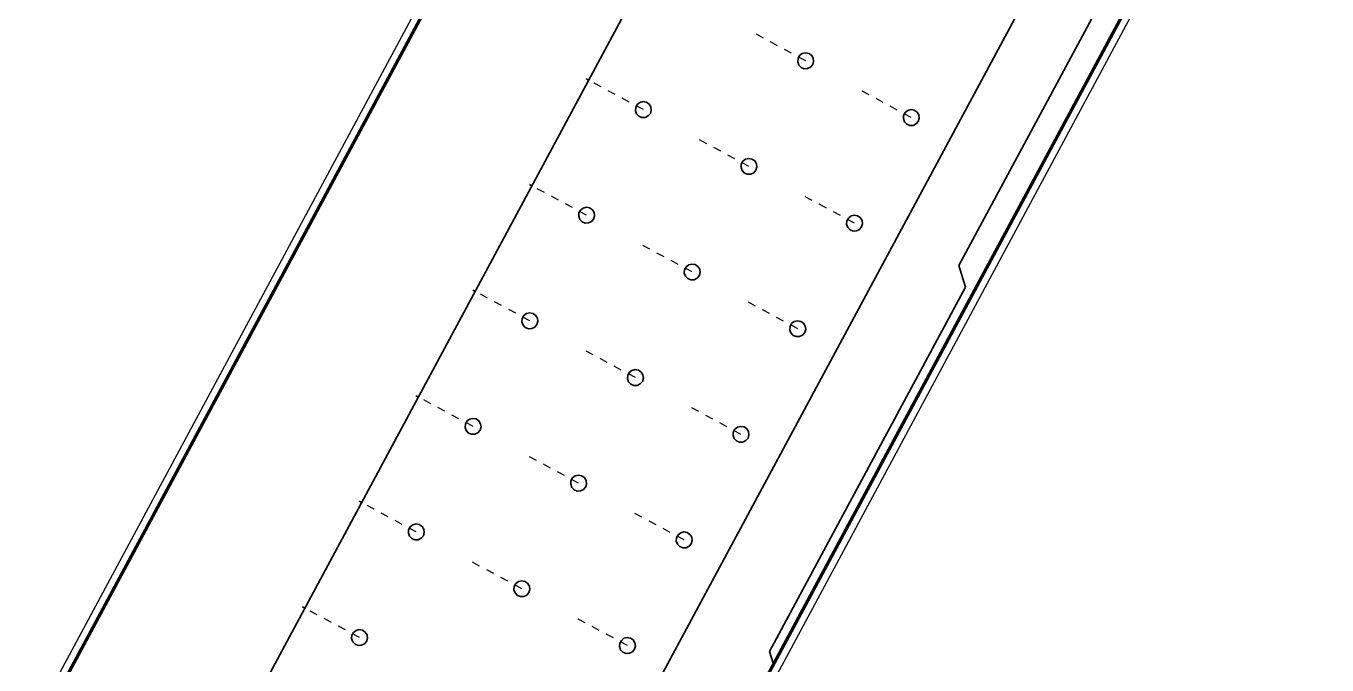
# Model space of a CAD drawing. Header units: metres. Extents: x 2711799 to 2711985, y 1236908 to 1237087.
# Drawn here: x 2711861.8 to 2711878.08, y 1236974.83 to 1236982.82 of the extents above; entities that cross this region are included whole.
import ezdxf

# ---------------------------------------------------------------- set-up
doc = ezdxf.new("R2010")
doc.units = ezdxf.units.M
doc.linetypes.add('AUSGEZOGEN', pattern=[0])
doc.linetypes.add('VERDECKT2_S2', pattern=[0.18, 0.1, -0.08])
for name, color, linetype, lineweight in [('XR$9$Beton Ansicht', 7, 'AUSGEZOGEN', 35), ('XR$9$Beton verdeckt vorne', 7, 'VERDECKT2_S2', 25), ('XR$9$STANDARD_1', 7, 'AUSGEZOGEN', 13)]:
    doc.layers.add(name, color=color, linetype=linetype, lineweight=lineweight)

msp = doc.modelspace()

# ---------------------------------------------------------------- linework, layer by layer
at = {"layer": 'XR$9$Beton Ansicht', "transparency": 33554687}
for p, q in [((2711861.9313, 1236973.9932, 640.05), (2711871.1411, 1236991.1231, 640.05)), ((2711871.1411, 1236991.1231, 640.05), (2711861.9313, 1236973.9932, 640.05)), ((2711863.892, 1236972.9518, 640.05), (2711870.8255, 1236985.8481, 640.05)), ((2711863.892, 1236972.9518, 640.05), (2711870.8255, 1236985.8481, 640.05)), ((2711870.8255, 1236985.8481, 640.05), (2711863.892, 1236972.9518, 640.05)), ((2711874.8443, 1236984.179, 640.05), (2711867.907, 1236971.2757, 640.05)), ((2711867.907, 1236971.2757, 640.05), (2711874.8443, 1236984.179, 640.05)), ((2711873.47, 1236979.8278, 640.05), (2711875.5285, 1236983.6566, 640.05)), ((2711875.5285, 1236983.6566, 640.05), (2711873.47, 1236979.8278, 640.05)), ((2711871.476, 1236982.4532, 640.05), (2711871.5089, 1236982.4787, 640.05)), ((2711871.5089, 1236982.4787, 640.05), (2711871.5493, 1236982.4885, 640.05)), ((2711871.5493, 1236982.4885, 640.05), (2711871.5902, 1236982.4811, 640.05)), ((2711871.5902, 1236982.4811, 640.05), (2711871.6245, 1236982.4577, 640.05)), ((2711871.4532, 1236982.3751, 640.05), (2711871.4563, 1236982.4166, 640.05)), ((2711871.4672, 1236982.336, 640.05), (2711871.4532, 1236982.3751, 640.05)), ((2711871.4563, 1236982.4166, 640.05), (2711871.476, 1236982.4532, 640.05)), ((2711871.496, 1236982.3059, 640.05), (2711871.4672, 1236982.336, 640.05)), ((2711871.6404, 1236982.3412, 640.05), (2711871.6135, 1236982.3095, 640.05)), ((2711871.6245, 1236982.4577, 640.05), (2711871.6464, 1236982.4224, 640.05)), ((2711871.652, 1236982.3812, 640.05), (2711871.6404, 1236982.3412, 640.05)), ((2711871.6464, 1236982.4224, 640.05), (2711871.652, 1236982.3812, 640.05)), ((2711868.8353, 1236982.1463, 640.05), (2711868.8064, 1236982.1619, 640.05)), ((2711871.5345, 1236982.2902, 640.05), (2711871.496, 1236982.3059, 640.05)), ((2711871.576, 1236982.2914, 640.05), (2711871.5345, 1236982.2902, 640.05)), ((2711871.6135, 1236982.3095, 640.05), (2711871.576, 1236982.2914, 640.05)), ((2711869.4248, 1236981.8057, 640.05), (2711869.4445, 1236981.8424, 640.05)), ((2711869.4445, 1236981.8424, 640.05), (2711869.4774, 1236981.8678, 640.05)), ((2711869.4774, 1236981.8678, 640.05), (2711869.5178, 1236981.8777, 640.05)), ((2711869.5178, 1236981.8777, 640.05), (2711869.5587, 1236981.8703, 640.05)), ((2711869.5587, 1236981.8703, 640.05), (2711869.5931, 1236981.8469, 640.05)), ((2711869.5931, 1236981.8469, 640.05), (2711869.6149, 1236981.8115, 640.05)), ((2711869.4217, 1236981.7643, 640.05), (2711869.4248, 1236981.8057, 640.05)), ((2711869.4358, 1236981.7251, 640.05), (2711869.4217, 1236981.7643, 640.05)), ((2711869.4645, 1236981.6951, 640.05), (2711869.4358, 1236981.7251, 640.05)), ((2711869.503, 1236981.6793, 640.05), (2711869.4645, 1236981.6951, 640.05)), ((2711869.5446, 1236981.6806, 640.05), (2711869.503, 1236981.6793, 640.05)), ((2711869.582, 1236981.6987, 640.05), (2711869.5446, 1236981.6806, 640.05)), ((2711869.6089, 1236981.7304, 640.05), (2711869.582, 1236981.6987, 640.05)), ((2711869.6205, 1236981.7703, 640.05), (2711869.6089, 1236981.7304, 640.05)), ((2711869.6149, 1236981.8115, 640.05), (2711869.6205, 1236981.7703, 640.05)), ((2711872.7744, 1236981.6648, 640.05), (2711872.7775, 1236981.7063, 640.05)), ((2711872.7884, 1236981.6257, 640.05), (2711872.7744, 1236981.6648, 640.05)), ((2711872.7775, 1236981.7063, 640.05), (2711872.7971, 1236981.7429, 640.05)), ((2711872.7971, 1236981.7429, 640.05), (2711872.83, 1236981.7684, 640.05)), ((2711872.83, 1236981.7684, 640.05), (2711872.8704, 1236981.7782, 640.05)), ((2711872.8704, 1236981.7782, 640.05), (2711872.9113, 1236981.7708, 640.05)), ((2711872.9113, 1236981.7708, 640.05), (2711872.9457, 1236981.7474, 640.05)), ((2711872.9457, 1236981.7474, 640.05), (2711872.9676, 1236981.712, 640.05)), ((2711872.9732, 1236981.6708, 640.05), (2711872.9615, 1236981.6309, 640.05)), ((2711872.9676, 1236981.712, 640.05), (2711872.9732, 1236981.6708, 640.05)), ((2711872.8171, 1236981.5956, 640.05), (2711872.7884, 1236981.6257, 640.05)), ((2711872.8556, 1236981.5799, 640.05), (2711872.8171, 1236981.5956, 640.05)), ((2711872.8972, 1236981.5811, 640.05), (2711872.8556, 1236981.5799, 640.05)), ((2711872.9347, 1236981.5992, 640.05), (2711872.8972, 1236981.5811, 640.05)), ((2711872.9615, 1236981.6309, 640.05), (2711872.9347, 1236981.5992, 640.05)), ((2711870.7429, 1236981.054, 640.05), (2711870.746, 1236981.0954, 640.05)), ((2711870.7569, 1236981.0148, 640.05), (2711870.7429, 1236981.054, 640.05)), ((2711870.746, 1236981.0954, 640.05), (2711870.7657, 1236981.1321, 640.05)), ((2711870.7857, 1236980.9848, 640.05), (2711870.7569, 1236981.0148, 640.05)), ((2711870.7657, 1236981.1321, 640.05), (2711870.7986, 1236981.1575, 640.05)), ((2711870.7986, 1236981.1575, 640.05), (2711870.839, 1236981.1674, 640.05)), ((2711870.839, 1236981.1674, 640.05), (2711870.8799, 1236981.16, 640.05)), ((2711870.8799, 1236981.16, 640.05), (2711870.9142, 1236981.1366, 640.05)), ((2711870.9301, 1236981.0201, 640.05), (2711870.9032, 1236980.9883, 640.05)), ((2711870.9142, 1236981.1366, 640.05), (2711870.9361, 1236981.1012, 640.05)), ((2711870.9417, 1236981.06, 640.05), (2711870.9301, 1236981.0201, 640.05)), ((2711870.9361, 1236981.1012, 640.05), (2711870.9417, 1236981.06, 640.05)), ((2711870.8242, 1236980.969, 640.05), (2711870.7857, 1236980.9848, 640.05)), ((2711870.8657, 1236980.9703, 640.05), (2711870.8242, 1236980.969, 640.05)), ((2711870.9032, 1236980.9883, 640.05), (2711870.8657, 1236980.9703, 640.05)), ((2711868.125, 1236980.8251, 640.05), (2711868.0961, 1236980.8407, 640.05)), ((2711868.7145, 1236980.4846, 640.05), (2711868.7342, 1236980.5212, 640.05)), ((2711868.7342, 1236980.5212, 640.05), (2711868.7671, 1236980.5467, 640.05)), ((2711868.7671, 1236980.5467, 640.05), (2711868.8075, 1236980.5565, 640.05)), ((2711868.8075, 1236980.5565, 640.05), (2711868.8484, 1236980.5491, 640.05)), ((2711868.8484, 1236980.5491, 640.05), (2711868.8828, 1236980.5257, 640.05)), ((2711868.8828, 1236980.5257, 640.05), (2711868.9046, 1236980.4903, 640.05)), ((2711868.7114, 1236980.4431, 640.05), (2711868.7145, 1236980.4846, 640.05)), ((2711868.7255, 1236980.404, 640.05), (2711868.7114, 1236980.4431, 640.05)), ((2711868.7542, 1236980.3739, 640.05), (2711868.7255, 1236980.404, 640.05)), ((2711868.7927, 1236980.3582, 640.05), (2711868.7542, 1236980.3739, 640.05)), ((2711868.8343, 1236980.3594, 640.05), (2711868.7927, 1236980.3582, 640.05)), ((2711868.8717, 1236980.3775, 640.05), (2711868.8343, 1236980.3594, 640.05)), ((2711868.8986, 1236980.4092, 640.05), (2711868.8717, 1236980.3775, 640.05)), ((2711868.9102, 1236980.4491, 640.05), (2711868.8986, 1236980.4092, 640.05)), ((2711868.9046, 1236980.4903, 640.05), (2711868.9102, 1236980.4491, 640.05)), ((2711872.064, 1236980.3437, 640.05), (2711872.0671, 1236980.3851, 640.05)), ((2711872.0671, 1236980.3851, 640.05), (2711872.0868, 1236980.4217, 640.05)), ((2711872.0868, 1236980.4217, 640.05), (2711872.1197, 1236980.4472, 640.05)), ((2711872.1197, 1236980.4472, 640.05), (2711872.1601, 1236980.4571, 640.05)), ((2711872.1601, 1236980.4571, 640.05), (2711872.201, 1236980.4497, 640.05)), ((2711872.201, 1236980.4497, 640.05), (2711872.2354, 1236980.4263, 640.05)), ((2711872.2354, 1236980.4263, 640.05), (2711872.2573, 1236980.3909, 640.05)), ((2711872.2573, 1236980.3909, 640.05), (2711872.2629, 1236980.3497, 640.05)), ((2711872.0781, 1236980.3045, 640.05), (2711872.064, 1236980.3437, 640.05)), ((2711872.1068, 1236980.2745, 640.05), (2711872.0781, 1236980.3045, 640.05)), ((2711872.1453, 1236980.2587, 640.05), (2711872.1068, 1236980.2745, 640.05)), ((2711872.1869, 1236980.26, 640.05), (2711872.1453, 1236980.2587, 640.05)), ((2711872.2243, 1236980.278, 640.05), (2711872.1869, 1236980.26, 640.05)), ((2711872.2512, 1236980.3098, 640.05), (2711872.2243, 1236980.278, 640.05)), ((2711872.2629, 1236980.3497, 640.05), (2711872.2512, 1236980.3098, 640.05)), ((2711870.0326, 1236979.7328, 640.05), (2711870.0357, 1236979.7743, 640.05)), ((2711870.0466, 1236979.6937, 640.05), (2711870.0326, 1236979.7328, 640.05)), ((2711870.0357, 1236979.7743, 640.05), (2711870.0554, 1236979.8109, 640.05)), ((2711870.0554, 1236979.8109, 640.05), (2711870.0882, 1236979.8364, 640.05)), ((2711870.0882, 1236979.8364, 640.05), (2711870.1286, 1236979.8462, 640.05)), ((2711870.1286, 1236979.8462, 640.05), (2711870.1696, 1236979.8388, 640.05)), ((2711870.1696, 1236979.8388, 640.05), (2711870.2039, 1236979.8154, 640.05)), ((2711870.2039, 1236979.8154, 640.05), (2711870.2258, 1236979.78, 640.05)), ((2711870.2314, 1236979.7388, 640.05), (2711870.2197, 1236979.6989, 640.05)), ((2711870.2258, 1236979.78, 640.05), (2711870.2314, 1236979.7388, 640.05)), ((2711873.5516, 1236979.5572, 640.05), (2711873.47, 1236979.8278, 640.05)), ((2711873.47, 1236979.8278, 640.05), (2711873.5516, 1236979.5572, 640.05)), ((2711873.4702, 1236979.8282, 640.05), (2711873.5516, 1236979.5573, 640.05)), ((2711870.0754, 1236979.6636, 640.05), (2711870.0466, 1236979.6937, 640.05)), ((2711870.1139, 1236979.6479, 640.05), (2711870.0754, 1236979.6636, 640.05)), ((2711870.1554, 1236979.6491, 640.05), (2711870.1139, 1236979.6479, 640.05)), ((2711870.1929, 1236979.6672, 640.05), (2711870.1554, 1236979.6491, 640.05)), ((2711870.2197, 1236979.6989, 640.05), (2711870.1929, 1236979.6672, 640.05)), ((2711871.1013, 1236974.9997, 640.05), (2711873.5516, 1236979.5572, 640.05)), ((2711873.5516, 1236979.5572, 640.05), (2711871.1013, 1236974.9997, 640.05)), ((2711873.5516, 1236979.5572, 640.05), (2711873.5516, 1236979.5573, 640.05)), ((2711873.5516, 1236979.5573, 640.05), (2711873.5516, 1236979.5572, 640.05)), ((2711867.4147, 1236979.504, 640.05), (2711867.3858, 1236979.5195, 640.05)), ((2711868.0239, 1236979.2001, 640.05), (2711868.0568, 1236979.2255, 640.05)), ((2711868.0568, 1236979.2255, 640.05), (2711868.0972, 1236979.2354, 640.05)), ((2711868.0972, 1236979.2354, 640.05), (2711868.1381, 1236979.228, 640.05)), ((2711868.1381, 1236979.228, 640.05), (2711868.1725, 1236979.2046, 640.05)), ((2711868.0011, 1236979.122, 640.05), (2711868.0042, 1236979.1634, 640.05)), ((2711868.0152, 1236979.0828, 640.05), (2711868.0011, 1236979.122, 640.05)), ((2711868.0042, 1236979.1634, 640.05), (2711868.0239, 1236979.2001, 640.05)), ((2711868.0439, 1236979.0528, 640.05), (2711868.0152, 1236979.0828, 640.05)), ((2711868.1614, 1236979.0563, 640.05), (2711868.1239, 1236979.0383, 640.05)), ((2711868.1883, 1236979.0881, 640.05), (2711868.1614, 1236979.0563, 640.05)), ((2711868.1725, 1236979.2046, 640.05), (2711868.1943, 1236979.1692, 640.05)), ((2711868.1999, 1236979.128, 640.05), (2711868.1883, 1236979.0881, 640.05)), ((2711868.1943, 1236979.1692, 640.05), (2711868.1999, 1236979.128, 640.05)), ((2711871.3537, 1236979.0225, 640.05), (2711871.3568, 1236979.064, 640.05)), ((2711871.3568, 1236979.064, 640.05), (2711871.3765, 1236979.1006, 640.05)), ((2711871.3765, 1236979.1006, 640.05), (2711871.4094, 1236979.126, 640.05)), ((2711871.4094, 1236979.126, 640.05), (2711871.4498, 1236979.1359, 640.05)), ((2711871.4498, 1236979.1359, 640.05), (2711871.4907, 1236979.1285, 640.05)), ((2711871.4907, 1236979.1285, 640.05), (2711871.5251, 1236979.1051, 640.05)), ((2711871.5251, 1236979.1051, 640.05), (2711871.547, 1236979.0697, 640.05)), ((2711871.547, 1236979.0697, 640.05), (2711871.5526, 1236979.0285, 640.05)), ((2711868.0824, 1236979.037, 640.05), (2711868.0439, 1236979.0528, 640.05)), ((2711868.1239, 1236979.0383, 640.05), (2711868.0824, 1236979.037, 640.05)), ((2711871.3678, 1236978.9834, 640.05), (2711871.3537, 1236979.0225, 640.05)), ((2711871.3965, 1236978.9533, 640.05), (2711871.3678, 1236978.9834, 640.05)), ((2711871.435, 1236978.9376, 640.05), (2711871.3965, 1236978.9533, 640.05)), ((2711871.4766, 1236978.9388, 640.05), (2711871.435, 1236978.9376, 640.05)), ((2711871.514, 1236978.9569, 640.05), (2711871.4766, 1236978.9388, 640.05)), ((2711871.5409, 1236978.9886, 640.05), (2711871.514, 1236978.9569, 640.05)), ((2711871.5526, 1236979.0285, 640.05), (2711871.5409, 1236978.9886, 640.05)), ((2711869.3223, 1236978.4117, 640.05), (2711869.3254, 1236978.4531, 640.05)), ((2711869.3363, 1236978.3725, 640.05), (2711869.3223, 1236978.4117, 640.05)), ((2711869.3254, 1236978.4531, 640.05), (2711869.3451, 1236978.4897, 640.05)), ((2711869.3451, 1236978.4897, 640.05), (2711869.3779, 1236978.5152, 640.05)), ((2711869.3779, 1236978.5152, 640.05), (2711869.4183, 1236978.5251, 640.05)), ((2711869.4183, 1236978.5251, 640.05), (2711869.4592, 1236978.5177, 640.05)), ((2711869.4592, 1236978.5177, 640.05), (2711869.4936, 1236978.4942, 640.05)), ((2711869.4936, 1236978.4942, 640.05), (2711869.5155, 1236978.4589, 640.05)), ((2711869.5211, 1236978.4177, 640.05), (2711869.5094, 1236978.3778, 640.05)), ((2711869.5155, 1236978.4589, 640.05), (2711869.5211, 1236978.4177, 640.05)), ((2711869.3651, 1236978.3425, 640.05), (2711869.3363, 1236978.3725, 640.05)), ((2711869.4035, 1236978.3267, 640.05), (2711869.3651, 1236978.3425, 640.05)), ((2711869.4451, 1236978.328, 640.05), (2711869.4035, 1236978.3267, 640.05)), ((2711869.4826, 1236978.346, 640.05), (2711869.4451, 1236978.328, 640.05)), ((2711869.5094, 1236978.3778, 640.05), (2711869.4826, 1236978.346, 640.05)), ((2711866.7044, 1236978.1828, 640.05), (2711866.6754, 1236978.1984, 640.05)), ((2711867.2908, 1236977.8008, 640.05), (2711867.2939, 1236977.8423, 640.05)), ((2711867.3048, 1236977.7617, 640.05), (2711867.2908, 1236977.8008, 640.05)), ((2711867.2939, 1236977.8423, 640.05), (2711867.3136, 1236977.8789, 640.05)), ((2711867.3336, 1236977.7316, 640.05), (2711867.3048, 1236977.7617, 640.05)), ((2711867.3136, 1236977.8789, 640.05), (2711867.3465, 1236977.9043, 640.05)), ((2711867.3465, 1236977.9043, 640.05), (2711867.3869, 1236977.9142, 640.05)), ((2711867.3869, 1236977.9142, 640.05), (2711867.4278, 1236977.9068, 640.05)), ((2711867.4278, 1236977.9068, 640.05), (2711867.4621, 1236977.8834, 640.05)), ((2711867.478, 1236977.7669, 640.05), (2711867.4511, 1236977.7352, 640.05)), ((2711867.4621, 1236977.8834, 640.05), (2711867.484, 1236977.848, 640.05)), ((2711867.4896, 1236977.8068, 640.05), (2711867.478, 1236977.7669, 640.05)), ((2711867.484, 1236977.848, 640.05), (2711867.4896, 1236977.8068, 640.05)), ((2711870.6465, 1236977.7428, 640.05), (2711870.6662, 1236977.7794, 640.05)), ((2711870.6662, 1236977.7794, 640.05), (2711870.6991, 1236977.8049, 640.05)), ((2711870.6991, 1236977.8049, 640.05), (2711870.7395, 1236977.8148, 640.05)), ((2711870.7395, 1236977.8148, 640.05), (2711870.7804, 1236977.8073, 640.05)), ((2711870.7804, 1236977.8073, 640.05), (2711870.8148, 1236977.7839, 640.05)), ((2711870.8148, 1236977.7839, 640.05), (2711870.8366, 1236977.7486, 640.05)), ((2711867.3721, 1236977.7159, 640.05), (2711867.3336, 1236977.7316, 640.05)), ((2711867.4136, 1236977.7171, 640.05), (2711867.3721, 1236977.7159, 640.05)), ((2711867.4511, 1236977.7352, 640.05), (2711867.4136, 1236977.7171, 640.05)), ((2711870.6434, 1236977.7013, 640.05), (2711870.6465, 1236977.7428, 640.05)), ((2711870.6575, 1236977.6622, 640.05), (2711870.6434, 1236977.7013, 640.05)), ((2711870.6862, 1236977.6322, 640.05), (2711870.6575, 1236977.6622, 640.05)), ((2711870.7247, 1236977.6164, 640.05), (2711870.6862, 1236977.6322, 640.05)), ((2711870.7663, 1236977.6177, 640.05), (2711870.7247, 1236977.6164, 640.05)), ((2711870.8037, 1236977.6357, 640.05), (2711870.7663, 1236977.6177, 640.05)), ((2711870.8306, 1236977.6674, 640.05), (2711870.8037, 1236977.6357, 640.05)), ((2711870.8422, 1236977.7074, 640.05), (2711870.8306, 1236977.6674, 640.05)), ((2711870.8366, 1236977.7486, 640.05), (2711870.8422, 1236977.7074, 640.05)), ((2711868.612, 1236977.0905, 640.05), (2711868.6151, 1236977.132, 640.05)), ((2711868.6151, 1236977.132, 640.05), (2711868.6347, 1236977.1686, 640.05)), ((2711868.6347, 1236977.1686, 640.05), (2711868.6676, 1236977.194, 640.05)), ((2711868.6676, 1236977.194, 640.05), (2711868.708, 1236977.2039, 640.05)), ((2711868.708, 1236977.2039, 640.05), (2711868.7489, 1236977.1965, 640.05)), ((2711868.7489, 1236977.1965, 640.05), (2711868.7833, 1236977.1731, 640.05)), ((2711868.7833, 1236977.1731, 640.05), (2711868.8052, 1236977.1377, 640.05)), ((2711868.8052, 1236977.1377, 640.05), (2711868.8108, 1236977.0965, 640.05)), ((2711868.626, 1236977.0514, 640.05), (2711868.612, 1236977.0905, 640.05)), ((2711868.6548, 1236977.0213, 640.05), (2711868.626, 1236977.0514, 640.05)), ((2711868.6932, 1236977.0056, 640.05), (2711868.6548, 1236977.0213, 640.05)), ((2711868.7348, 1236977.0068, 640.05), (2711868.6932, 1236977.0056, 640.05)), ((2711868.7723, 1236977.0249, 640.05), (2711868.7348, 1236977.0068, 640.05)), ((2711868.7991, 1236977.0566, 640.05), (2711868.7723, 1236977.0249, 640.05)), ((2711868.8108, 1236977.0965, 640.05), (2711868.7991, 1236977.0566, 640.05)), ((2711865.9941, 1236976.8617, 640.05), (2711865.9651, 1236976.8772, 640.05)), ((2711866.5805, 1236976.4796, 640.05), (2711866.5836, 1236976.5211, 640.05)), ((2711866.5945, 1236976.4405, 640.05), (2711866.5805, 1236976.4796, 640.05)), ((2711866.5836, 1236976.5211, 640.05), (2711866.6033, 1236976.5577, 640.05)), ((2711866.6033, 1236976.5577, 640.05), (2711866.6362, 1236976.5832, 640.05)), ((2711866.6362, 1236976.5832, 640.05), (2711866.6766, 1236976.5931, 640.05)), ((2711866.6766, 1236976.5931, 640.05), (2711866.7175, 1236976.5856, 640.05)), ((2711866.7175, 1236976.5856, 640.05), (2711866.7518, 1236976.5622, 640.05)), ((2711866.7518, 1236976.5622, 640.05), (2711866.7737, 1236976.5269, 640.05)), ((2711866.7793, 1236976.4857, 640.05), (2711866.7677, 1236976.4457, 640.05)), ((2711866.7737, 1236976.5269, 640.05), (2711866.7793, 1236976.4857, 640.05)), ((2711869.9362, 1236976.4216, 640.05), (2711869.9559, 1236976.4583, 640.05)), ((2711869.9559, 1236976.4583, 640.05), (2711869.9888, 1236976.4837, 640.05)), ((2711869.9888, 1236976.4837, 640.05), (2711870.0292, 1236976.4936, 640.05)), ((2711870.0292, 1236976.4936, 640.05), (2711870.0701, 1236976.4862, 640.05)), ((2711870.0701, 1236976.4862, 640.05), (2711870.1045, 1236976.4628, 640.05)), ((2711870.1045, 1236976.4628, 640.05), (2711870.1263, 1236976.4274, 640.05)), ((2711866.6233, 1236976.4105, 640.05), (2711866.5945, 1236976.4405, 640.05)), ((2711866.6618, 1236976.3947, 640.05), (2711866.6233, 1236976.4105, 640.05)), ((2711866.7033, 1236976.396, 640.05), (2711866.6618, 1236976.3947, 640.05)), ((2711866.7408, 1236976.414, 640.05), (2711866.7033, 1236976.396, 640.05)), ((2711866.7677, 1236976.4457, 640.05), (2711866.7408, 1236976.414, 640.05)), ((2711869.9331, 1236976.3802, 640.05), (2711869.9362, 1236976.4216, 640.05)), ((2711869.9472, 1236976.341, 640.05), (2711869.9331, 1236976.3802, 640.05)), ((2711869.9759, 1236976.311, 640.05), (2711869.9472, 1236976.341, 640.05)), ((2711870.0144, 1236976.2952, 640.05), (2711869.9759, 1236976.311, 640.05)), ((2711870.056, 1236976.2965, 640.05), (2711870.0144, 1236976.2952, 640.05)), ((2711870.0934, 1236976.3146, 640.05), (2711870.056, 1236976.2965, 640.05)), ((2711870.1203, 1236976.3463, 640.05), (2711870.0934, 1236976.3146, 640.05)), ((2711870.1319, 1236976.3862, 640.05), (2711870.1203, 1236976.3463, 640.05)), ((2711870.1263, 1236976.4274, 640.05), (2711870.1319, 1236976.3862, 640.05)), ((2711867.9017, 1236975.7693, 640.05), (2711867.9047, 1236975.8108, 640.05)), ((2711867.9047, 1236975.8108, 640.05), (2711867.9244, 1236975.8474, 640.05)), ((2711867.9244, 1236975.8474, 640.05), (2711867.9573, 1236975.8729, 640.05)), ((2711867.9573, 1236975.8729, 640.05), (2711867.9977, 1236975.8827, 640.05)), ((2711867.9977, 1236975.8827, 640.05), (2711868.0386, 1236975.8753, 640.05)), ((2711868.0386, 1236975.8753, 640.05), (2711868.073, 1236975.8519, 640.05)), ((2711868.073, 1236975.8519, 640.05), (2711868.0949, 1236975.8166, 640.05)), ((2711868.0949, 1236975.8166, 640.05), (2711868.1005, 1236975.7754, 640.05)), ((2711867.9157, 1236975.7302, 640.05), (2711867.9017, 1236975.7693, 640.05)), ((2711867.9444, 1236975.7001, 640.05), (2711867.9157, 1236975.7302, 640.05)), ((2711867.9829, 1236975.6844, 640.05), (2711867.9444, 1236975.7001, 640.05)), ((2711868.0245, 1236975.6857, 640.05), (2711867.9829, 1236975.6844, 640.05)), ((2711868.0619, 1236975.7037, 640.05), (2711868.0245, 1236975.6857, 640.05)), ((2711868.0888, 1236975.7354, 640.05), (2711868.0619, 1236975.7037, 640.05)), ((2711868.1005, 1236975.7754, 640.05), (2711868.0888, 1236975.7354, 640.05)), ((2711865.2838, 1236975.5405, 640.05), (2711865.2548, 1236975.5561, 640.05)), ((2711865.8702, 1236975.1585, 640.05), (2711865.8733, 1236975.2, 640.05)), ((2711865.8842, 1236975.1193, 640.05), (2711865.8702, 1236975.1585, 640.05)), ((2711865.8733, 1236975.2, 640.05), (2711865.893, 1236975.2366, 640.05)), ((2711865.893, 1236975.2366, 640.05), (2711865.9259, 1236975.262, 640.05)), ((2711865.9259, 1236975.262, 640.05), (2711865.9662, 1236975.2719, 640.05)), ((2711865.9662, 1236975.2719, 640.05), (2711866.0072, 1236975.2645, 640.05)), ((2711866.0072, 1236975.2645, 640.05), (2711866.0415, 1236975.2411, 640.05)), ((2711866.0415, 1236975.2411, 640.05), (2711866.0634, 1236975.2057, 640.05)), ((2711866.069, 1236975.1645, 640.05), (2711866.0574, 1236975.1246, 640.05)), ((2711866.0634, 1236975.2057, 640.05), (2711866.069, 1236975.1645, 640.05)), ((2711869.2456, 1236975.1371, 640.05), (2711869.2785, 1236975.1626, 640.05)), ((2711869.2785, 1236975.1626, 640.05), (2711869.3189, 1236975.1724, 640.05)), ((2711869.3189, 1236975.1724, 640.05), (2711869.3598, 1236975.165, 640.05)), ((2711869.3598, 1236975.165, 640.05), (2711869.3942, 1236975.1416, 640.05)), ((2711865.913, 1236975.0893, 640.05), (2711865.8842, 1236975.1193, 640.05)), ((2711865.9515, 1236975.0735, 640.05), (2711865.913, 1236975.0893, 640.05)), ((2711865.993, 1236975.0748, 640.05), (2711865.9515, 1236975.0735, 640.05)), ((2711866.0305, 1236975.0929, 640.05), (2711865.993, 1236975.0748, 640.05)), ((2711866.0574, 1236975.1246, 640.05), (2711866.0305, 1236975.0929, 640.05)), ((2711869.2228, 1236975.059, 640.05), (2711869.2259, 1236975.1005, 640.05)), ((2711869.2369, 1236975.0199, 640.05), (2711869.2228, 1236975.059, 640.05)), ((2711869.2259, 1236975.1005, 640.05), (2711869.2456, 1236975.1371, 640.05)), ((2711869.2656, 1236974.9898, 640.05), (2711869.2369, 1236975.0199, 640.05)), ((2711869.3041, 1236974.9741, 640.05), (2711869.2656, 1236974.9898, 640.05)), ((2711869.3831, 1236974.9934, 640.05), (2711869.3456, 1236974.9753, 640.05)), ((2711869.41, 1236975.0251, 640.05), (2711869.3831, 1236974.9934, 640.05)), ((2711869.3942, 1236975.1416, 640.05), (2711869.416, 1236975.1063, 640.05)), ((2711869.4216, 1236975.065, 640.05), (2711869.41, 1236975.0251, 640.05)), ((2711869.416, 1236975.1063, 640.05), (2711869.4216, 1236975.065, 640.05)), ((2711871.1497, 1236974.8381, 640.05), (2711871.1013, 1236974.9997, 640.05)), ((2711871.1013, 1236974.9997, 640.05), (2711871.1497, 1236974.8381, 640.05)), ((2711871.1497, 1236974.8381, 640.05), (2711868.7302, 1236970.3378, 640.05)), ((2711869.3456, 1236974.9753, 640.05), (2711869.3041, 1236974.9741, 640.05))]:
    msp.add_line(p, q, dxfattribs=at)
at = {"layer": 'XR$9$Beton Ansicht', "color": 7, "linetype": 'AUSGEZOGEN', "lineweight": 35, "transparency": 33554687}
for p, q in [((2711861.9313, 1236973.9932, 640.05), (2711871.1411, 1236991.1231, 640.05)), ((2711871.1411, 1236991.1231, 640.05), (2711861.9313, 1236973.9932, 640.05)), ((2711863.892, 1236972.9518, 640.05), (2711870.8255, 1236985.8481, 640.05)), ((2711863.892, 1236972.9518, 640.05), (2711870.8255, 1236985.8481, 640.05)), ((2711870.8255, 1236985.8481, 640.05), (2711863.892, 1236972.9518, 640.05)), ((2711874.8443, 1236984.179, 640.05), (2711867.907, 1236971.2757, 640.05)), ((2711867.907, 1236971.2757, 640.05), (2711874.8443, 1236984.179, 640.05)), ((2711873.47, 1236979.8278, 640.05), (2711875.5285, 1236983.6566, 640.05)), ((2711875.5285, 1236983.6566, 640.05), (2711873.47, 1236979.8278, 640.05)), ((2711871.476, 1236982.4532, 640.05), (2711871.5089, 1236982.4787, 640.05)), ((2711871.5089, 1236982.4787, 640.05), (2711871.5493, 1236982.4885, 640.05)), ((2711871.5493, 1236982.4885, 640.05), (2711871.5902, 1236982.4811, 640.05)), ((2711871.5902, 1236982.4811, 640.05), (2711871.6245, 1236982.4577, 640.05)), ((2711871.4532, 1236982.3751, 640.05), (2711871.4563, 1236982.4166, 640.05)), ((2711871.4672, 1236982.336, 640.05), (2711871.4532, 1236982.3751, 640.05)), ((2711871.4563, 1236982.4166, 640.05), (2711871.476, 1236982.4532, 640.05)), ((2711871.496, 1236982.3059, 640.05), (2711871.4672, 1236982.336, 640.05)), ((2711871.6404, 1236982.3412, 640.05), (2711871.6135, 1236982.3095, 640.05)), ((2711871.6245, 1236982.4577, 640.05), (2711871.6464, 1236982.4224, 640.05)), ((2711871.652, 1236982.3812, 640.05), (2711871.6404, 1236982.3412, 640.05)), ((2711871.6464, 1236982.4224, 640.05), (2711871.652, 1236982.3812, 640.05)), ((2711868.8353, 1236982.1463, 640.05), (2711868.8064, 1236982.1619, 640.05)), ((2711871.5345, 1236982.2902, 640.05), (2711871.496, 1236982.3059, 640.05)), ((2711871.576, 1236982.2914, 640.05), (2711871.5345, 1236982.2902, 640.05)), ((2711871.6135, 1236982.3095, 640.05), (2711871.576, 1236982.2914, 640.05)), ((2711869.4248, 1236981.8057, 640.05), (2711869.4445, 1236981.8424, 640.05)), ((2711869.4445, 1236981.8424, 640.05), (2711869.4774, 1236981.8678, 640.05)), ((2711869.4774, 1236981.8678, 640.05), (2711869.5178, 1236981.8777, 640.05)), ((2711869.5178, 1236981.8777, 640.05), (2711869.5587, 1236981.8703, 640.05)), ((2711869.5587, 1236981.8703, 640.05), (2711869.5931, 1236981.8469, 640.05)), ((2711869.5931, 1236981.8469, 640.05), (2711869.6149, 1236981.8115, 640.05)), ((2711869.4217, 1236981.7643, 640.05), (2711869.4248, 1236981.8057, 640.05)), ((2711869.4358, 1236981.7251, 640.05), (2711869.4217, 1236981.7643, 640.05)), ((2711869.4645, 1236981.6951, 640.05), (2711869.4358, 1236981.7251, 640.05)), ((2711869.503, 1236981.6793, 640.05), (2711869.4645, 1236981.6951, 640.05)), ((2711869.5446, 1236981.6806, 640.05), (2711869.503, 1236981.6793, 640.05)), ((2711869.582, 1236981.6987, 640.05), (2711869.5446, 1236981.6806, 640.05)), ((2711869.6089, 1236981.7304, 640.05), (2711869.582, 1236981.6987, 640.05)), ((2711869.6205, 1236981.7703, 640.05), (2711869.6089, 1236981.7304, 640.05)), ((2711869.6149, 1236981.8115, 640.05), (2711869.6205, 1236981.7703, 640.05)), ((2711872.7744, 1236981.6648, 640.05), (2711872.7775, 1236981.7063, 640.05)), ((2711872.7884, 1236981.6257, 640.05), (2711872.7744, 1236981.6648, 640.05)), ((2711872.7775, 1236981.7063, 640.05), (2711872.7971, 1236981.7429, 640.05)), ((2711872.7971, 1236981.7429, 640.05), (2711872.83, 1236981.7684, 640.05)), ((2711872.83, 1236981.7684, 640.05), (2711872.8704, 1236981.7782, 640.05)), ((2711872.8704, 1236981.7782, 640.05), (2711872.9113, 1236981.7708, 640.05)), ((2711872.9113, 1236981.7708, 640.05), (2711872.9457, 1236981.7474, 640.05)), ((2711872.9457, 1236981.7474, 640.05), (2711872.9676, 1236981.712, 640.05)), ((2711872.9732, 1236981.6708, 640.05), (2711872.9615, 1236981.6309, 640.05)), ((2711872.9676, 1236981.712, 640.05), (2711872.9732, 1236981.6708, 640.05)), ((2711872.8171, 1236981.5956, 640.05), (2711872.7884, 1236981.6257, 640.05)), ((2711872.8556, 1236981.5799, 640.05), (2711872.8171, 1236981.5956, 640.05)), ((2711872.8972, 1236981.5811, 640.05), (2711872.8556, 1236981.5799, 640.05)), ((2711872.9347, 1236981.5992, 640.05), (2711872.8972, 1236981.5811, 640.05)), ((2711872.9615, 1236981.6309, 640.05), (2711872.9347, 1236981.5992, 640.05)), ((2711870.7429, 1236981.054, 640.05), (2711870.746, 1236981.0954, 640.05)), ((2711870.7569, 1236981.0148, 640.05), (2711870.7429, 1236981.054, 640.05)), ((2711870.746, 1236981.0954, 640.05), (2711870.7657, 1236981.1321, 640.05)), ((2711870.7857, 1236980.9848, 640.05), (2711870.7569, 1236981.0148, 640.05)), ((2711870.7657, 1236981.1321, 640.05), (2711870.7986, 1236981.1575, 640.05)), ((2711870.7986, 1236981.1575, 640.05), (2711870.839, 1236981.1674, 640.05)), ((2711870.839, 1236981.1674, 640.05), (2711870.8799, 1236981.16, 640.05)), ((2711870.8799, 1236981.16, 640.05), (2711870.9142, 1236981.1366, 640.05)), ((2711870.9301, 1236981.0201, 640.05), (2711870.9032, 1236980.9883, 640.05)), ((2711870.9142, 1236981.1366, 640.05), (2711870.9361, 1236981.1012, 640.05)), ((2711870.9417, 1236981.06, 640.05), (2711870.9301, 1236981.0201, 640.05)), ((2711870.9361, 1236981.1012, 640.05), (2711870.9417, 1236981.06, 640.05)), ((2711870.8242, 1236980.969, 640.05), (2711870.7857, 1236980.9848, 640.05)), ((2711870.8657, 1236980.9703, 640.05), (2711870.8242, 1236980.969, 640.05)), ((2711870.9032, 1236980.9883, 640.05), (2711870.8657, 1236980.9703, 640.05)), ((2711868.125, 1236980.8251, 640.05), (2711868.0961, 1236980.8407, 640.05)), ((2711868.7145, 1236980.4846, 640.05), (2711868.7342, 1236980.5212, 640.05)), ((2711868.7342, 1236980.5212, 640.05), (2711868.7671, 1236980.5467, 640.05)), ((2711868.7671, 1236980.5467, 640.05), (2711868.8075, 1236980.5565, 640.05)), ((2711868.8075, 1236980.5565, 640.05), (2711868.8484, 1236980.5491, 640.05)), ((2711868.8484, 1236980.5491, 640.05), (2711868.8828, 1236980.5257, 640.05)), ((2711868.8828, 1236980.5257, 640.05), (2711868.9046, 1236980.4903, 640.05)), ((2711868.7114, 1236980.4431, 640.05), (2711868.7145, 1236980.4846, 640.05)), ((2711868.7255, 1236980.404, 640.05), (2711868.7114, 1236980.4431, 640.05)), ((2711868.7542, 1236980.3739, 640.05), (2711868.7255, 1236980.404, 640.05)), ((2711868.7927, 1236980.3582, 640.05), (2711868.7542, 1236980.3739, 640.05)), ((2711868.8343, 1236980.3594, 640.05), (2711868.7927, 1236980.3582, 640.05)), ((2711868.8717, 1236980.3775, 640.05), (2711868.8343, 1236980.3594, 640.05)), ((2711868.8986, 1236980.4092, 640.05), (2711868.8717, 1236980.3775, 640.05)), ((2711868.9102, 1236980.4491, 640.05), (2711868.8986, 1236980.4092, 640.05)), ((2711868.9046, 1236980.4903, 640.05), (2711868.9102, 1236980.4491, 640.05)), ((2711872.064, 1236980.3437, 640.05), (2711872.0671, 1236980.3851, 640.05)), ((2711872.0671, 1236980.3851, 640.05), (2711872.0868, 1236980.4217, 640.05)), ((2711872.0868, 1236980.4217, 640.05), (2711872.1197, 1236980.4472, 640.05)), ((2711872.1197, 1236980.4472, 640.05), (2711872.1601, 1236980.4571, 640.05)), ((2711872.1601, 1236980.4571, 640.05), (2711872.201, 1236980.4497, 640.05)), ((2711872.201, 1236980.4497, 640.05), (2711872.2354, 1236980.4263, 640.05)), ((2711872.2354, 1236980.4263, 640.05), (2711872.2573, 1236980.3909, 640.05)), ((2711872.2573, 1236980.3909, 640.05), (2711872.2629, 1236980.3497, 640.05)), ((2711872.0781, 1236980.3045, 640.05), (2711872.064, 1236980.3437, 640.05)), ((2711872.1068, 1236980.2745, 640.05), (2711872.0781, 1236980.3045, 640.05)), ((2711872.1453, 1236980.2587, 640.05), (2711872.1068, 1236980.2745, 640.05)), ((2711872.1869, 1236980.26, 640.05), (2711872.1453, 1236980.2587, 640.05)), ((2711872.2243, 1236980.278, 640.05), (2711872.1869, 1236980.26, 640.05)), ((2711872.2512, 1236980.3098, 640.05), (2711872.2243, 1236980.278, 640.05)), ((2711872.2629, 1236980.3497, 640.05), (2711872.2512, 1236980.3098, 640.05)), ((2711870.0326, 1236979.7328, 640.05), (2711870.0357, 1236979.7743, 640.05)), ((2711870.0466, 1236979.6937, 640.05), (2711870.0326, 1236979.7328, 640.05)), ((2711870.0357, 1236979.7743, 640.05), (2711870.0554, 1236979.8109, 640.05)), ((2711870.0554, 1236979.8109, 640.05), (2711870.0882, 1236979.8364, 640.05)), ((2711870.0882, 1236979.8364, 640.05), (2711870.1286, 1236979.8462, 640.05)), ((2711870.1286, 1236979.8462, 640.05), (2711870.1696, 1236979.8388, 640.05)), ((2711870.1696, 1236979.8388, 640.05), (2711870.2039, 1236979.8154, 640.05)), ((2711870.2039, 1236979.8154, 640.05), (2711870.2258, 1236979.78, 640.05)), ((2711870.2314, 1236979.7388, 640.05), (2711870.2197, 1236979.6989, 640.05)), ((2711870.2258, 1236979.78, 640.05), (2711870.2314, 1236979.7388, 640.05)), ((2711873.5516, 1236979.5572, 640.05), (2711873.47, 1236979.8278, 640.05)), ((2711873.47, 1236979.8278, 640.05), (2711873.5516, 1236979.5572, 640.05)), ((2711873.4702, 1236979.8282, 640.05), (2711873.5516, 1236979.5573, 640.05)), ((2711870.0754, 1236979.6636, 640.05), (2711870.0466, 1236979.6937, 640.05)), ((2711870.1139, 1236979.6479, 640.05), (2711870.0754, 1236979.6636, 640.05)), ((2711870.1554, 1236979.6491, 640.05), (2711870.1139, 1236979.6479, 640.05)), ((2711870.1929, 1236979.6672, 640.05), (2711870.1554, 1236979.6491, 640.05)), ((2711870.2197, 1236979.6989, 640.05), (2711870.1929, 1236979.6672, 640.05)), ((2711871.1013, 1236974.9997, 640.05), (2711873.5516, 1236979.5572, 640.05)), ((2711873.5516, 1236979.5572, 640.05), (2711871.1013, 1236974.9997, 640.05)), ((2711873.5516, 1236979.5572, 640.05), (2711873.5516, 1236979.5573, 640.05)), ((2711873.5516, 1236979.5573, 640.05), (2711873.5516, 1236979.5572, 640.05)), ((2711867.4147, 1236979.504, 640.05), (2711867.3858, 1236979.5195, 640.05)), ((2711868.0239, 1236979.2001, 640.05), (2711868.0568, 1236979.2255, 640.05)), ((2711868.0568, 1236979.2255, 640.05), (2711868.0972, 1236979.2354, 640.05)), ((2711868.0972, 1236979.2354, 640.05), (2711868.1381, 1236979.228, 640.05)), ((2711868.1381, 1236979.228, 640.05), (2711868.1725, 1236979.2046, 640.05)), ((2711868.0011, 1236979.122, 640.05), (2711868.0042, 1236979.1634, 640.05)), ((2711868.0152, 1236979.0828, 640.05), (2711868.0011, 1236979.122, 640.05)), ((2711868.0042, 1236979.1634, 640.05), (2711868.0239, 1236979.2001, 640.05)), ((2711868.0439, 1236979.0528, 640.05), (2711868.0152, 1236979.0828, 640.05)), ((2711868.1614, 1236979.0563, 640.05), (2711868.1239, 1236979.0383, 640.05)), ((2711868.1883, 1236979.0881, 640.05), (2711868.1614, 1236979.0563, 640.05)), ((2711868.1725, 1236979.2046, 640.05), (2711868.1943, 1236979.1692, 640.05)), ((2711868.1999, 1236979.128, 640.05), (2711868.1883, 1236979.0881, 640.05)), ((2711868.1943, 1236979.1692, 640.05), (2711868.1999, 1236979.128, 640.05)), ((2711871.3537, 1236979.0225, 640.05), (2711871.3568, 1236979.064, 640.05)), ((2711871.3568, 1236979.064, 640.05), (2711871.3765, 1236979.1006, 640.05)), ((2711871.3765, 1236979.1006, 640.05), (2711871.4094, 1236979.126, 640.05)), ((2711871.4094, 1236979.126, 640.05), (2711871.4498, 1236979.1359, 640.05)), ((2711871.4498, 1236979.1359, 640.05), (2711871.4907, 1236979.1285, 640.05)), ((2711871.4907, 1236979.1285, 640.05), (2711871.5251, 1236979.1051, 640.05)), ((2711871.5251, 1236979.1051, 640.05), (2711871.547, 1236979.0697, 640.05)), ((2711871.547, 1236979.0697, 640.05), (2711871.5526, 1236979.0285, 640.05)), ((2711868.0824, 1236979.037, 640.05), (2711868.0439, 1236979.0528, 640.05)), ((2711868.1239, 1236979.0383, 640.05), (2711868.0824, 1236979.037, 640.05)), ((2711871.3678, 1236978.9834, 640.05), (2711871.3537, 1236979.0225, 640.05)), ((2711871.3965, 1236978.9533, 640.05), (2711871.3678, 1236978.9834, 640.05)), ((2711871.435, 1236978.9376, 640.05), (2711871.3965, 1236978.9533, 640.05)), ((2711871.4766, 1236978.9388, 640.05), (2711871.435, 1236978.9376, 640.05)), ((2711871.514, 1236978.9569, 640.05), (2711871.4766, 1236978.9388, 640.05)), ((2711871.5409, 1236978.9886, 640.05), (2711871.514, 1236978.9569, 640.05)), ((2711871.5526, 1236979.0285, 640.05), (2711871.5409, 1236978.9886, 640.05)), ((2711869.3223, 1236978.4117, 640.05), (2711869.3254, 1236978.4531, 640.05)), ((2711869.3363, 1236978.3725, 640.05), (2711869.3223, 1236978.4117, 640.05)), ((2711869.3254, 1236978.4531, 640.05), (2711869.3451, 1236978.4897, 640.05)), ((2711869.3451, 1236978.4897, 640.05), (2711869.3779, 1236978.5152, 640.05)), ((2711869.3779, 1236978.5152, 640.05), (2711869.4183, 1236978.5251, 640.05)), ((2711869.4183, 1236978.5251, 640.05), (2711869.4592, 1236978.5177, 640.05)), ((2711869.4592, 1236978.5177, 640.05), (2711869.4936, 1236978.4942, 640.05)), ((2711869.4936, 1236978.4942, 640.05), (2711869.5155, 1236978.4589, 640.05)), ((2711869.5211, 1236978.4177, 640.05), (2711869.5094, 1236978.3778, 640.05)), ((2711869.5155, 1236978.4589, 640.05), (2711869.5211, 1236978.4177, 640.05)), ((2711869.3651, 1236978.3425, 640.05), (2711869.3363, 1236978.3725, 640.05)), ((2711869.4035, 1236978.3267, 640.05), (2711869.3651, 1236978.3425, 640.05)), ((2711869.4451, 1236978.328, 640.05), (2711869.4035, 1236978.3267, 640.05)), ((2711869.4826, 1236978.346, 640.05), (2711869.4451, 1236978.328, 640.05)), ((2711869.5094, 1236978.3778, 640.05), (2711869.4826, 1236978.346, 640.05)), ((2711866.7044, 1236978.1828, 640.05), (2711866.6754, 1236978.1984, 640.05)), ((2711867.2908, 1236977.8008, 640.05), (2711867.2939, 1236977.8423, 640.05)), ((2711867.3048, 1236977.7617, 640.05), (2711867.2908, 1236977.8008, 640.05)), ((2711867.2939, 1236977.8423, 640.05), (2711867.3136, 1236977.8789, 640.05)), ((2711867.3336, 1236977.7316, 640.05), (2711867.3048, 1236977.7617, 640.05)), ((2711867.3136, 1236977.8789, 640.05), (2711867.3465, 1236977.9043, 640.05)), ((2711867.3465, 1236977.9043, 640.05), (2711867.3869, 1236977.9142, 640.05)), ((2711867.3869, 1236977.9142, 640.05), (2711867.4278, 1236977.9068, 640.05)), ((2711867.4278, 1236977.9068, 640.05), (2711867.4621, 1236977.8834, 640.05)), ((2711867.478, 1236977.7669, 640.05), (2711867.4511, 1236977.7352, 640.05)), ((2711867.4621, 1236977.8834, 640.05), (2711867.484, 1236977.848, 640.05)), ((2711867.4896, 1236977.8068, 640.05), (2711867.478, 1236977.7669, 640.05)), ((2711867.484, 1236977.848, 640.05), (2711867.4896, 1236977.8068, 640.05)), ((2711870.6465, 1236977.7428, 640.05), (2711870.6662, 1236977.7794, 640.05)), ((2711870.6662, 1236977.7794, 640.05), (2711870.6991, 1236977.8049, 640.05)), ((2711870.6991, 1236977.8049, 640.05), (2711870.7395, 1236977.8148, 640.05)), ((2711870.7395, 1236977.8148, 640.05), (2711870.7804, 1236977.8073, 640.05)), ((2711870.7804, 1236977.8073, 640.05), (2711870.8148, 1236977.7839, 640.05)), ((2711870.8148, 1236977.7839, 640.05), (2711870.8366, 1236977.7486, 640.05)), ((2711867.3721, 1236977.7159, 640.05), (2711867.3336, 1236977.7316, 640.05)), ((2711867.4136, 1236977.7171, 640.05), (2711867.3721, 1236977.7159, 640.05)), ((2711867.4511, 1236977.7352, 640.05), (2711867.4136, 1236977.7171, 640.05)), ((2711870.6434, 1236977.7013, 640.05), (2711870.6465, 1236977.7428, 640.05)), ((2711870.6575, 1236977.6622, 640.05), (2711870.6434, 1236977.7013, 640.05)), ((2711870.6862, 1236977.6322, 640.05), (2711870.6575, 1236977.6622, 640.05)), ((2711870.7247, 1236977.6164, 640.05), (2711870.6862, 1236977.6322, 640.05)), ((2711870.7663, 1236977.6177, 640.05), (2711870.7247, 1236977.6164, 640.05)), ((2711870.8037, 1236977.6357, 640.05), (2711870.7663, 1236977.6177, 640.05)), ((2711870.8306, 1236977.6674, 640.05), (2711870.8037, 1236977.6357, 640.05)), ((2711870.8422, 1236977.7074, 640.05), (2711870.8306, 1236977.6674, 640.05)), ((2711870.8366, 1236977.7486, 640.05), (2711870.8422, 1236977.7074, 640.05)), ((2711868.612, 1236977.0905, 640.05), (2711868.6151, 1236977.132, 640.05)), ((2711868.6151, 1236977.132, 640.05), (2711868.6347, 1236977.1686, 640.05)), ((2711868.6347, 1236977.1686, 640.05), (2711868.6676, 1236977.194, 640.05)), ((2711868.6676, 1236977.194, 640.05), (2711868.708, 1236977.2039, 640.05)), ((2711868.708, 1236977.2039, 640.05), (2711868.7489, 1236977.1965, 640.05)), ((2711868.7489, 1236977.1965, 640.05), (2711868.7833, 1236977.1731, 640.05)), ((2711868.7833, 1236977.1731, 640.05), (2711868.8052, 1236977.1377, 640.05)), ((2711868.8052, 1236977.1377, 640.05), (2711868.8108, 1236977.0965, 640.05)), ((2711868.626, 1236977.0514, 640.05), (2711868.612, 1236977.0905, 640.05)), ((2711868.6548, 1236977.0213, 640.05), (2711868.626, 1236977.0514, 640.05)), ((2711868.6932, 1236977.0056, 640.05), (2711868.6548, 1236977.0213, 640.05)), ((2711868.7348, 1236977.0068, 640.05), (2711868.6932, 1236977.0056, 640.05)), ((2711868.7723, 1236977.0249, 640.05), (2711868.7348, 1236977.0068, 640.05)), ((2711868.7991, 1236977.0566, 640.05), (2711868.7723, 1236977.0249, 640.05)), ((2711868.8108, 1236977.0965, 640.05), (2711868.7991, 1236977.0566, 640.05)), ((2711865.9941, 1236976.8617, 640.05), (2711865.9651, 1236976.8772, 640.05)), ((2711866.5805, 1236976.4796, 640.05), (2711866.5836, 1236976.5211, 640.05)), ((2711866.5945, 1236976.4405, 640.05), (2711866.5805, 1236976.4796, 640.05)), ((2711866.5836, 1236976.5211, 640.05), (2711866.6033, 1236976.5577, 640.05)), ((2711866.6033, 1236976.5577, 640.05), (2711866.6362, 1236976.5832, 640.05)), ((2711866.6362, 1236976.5832, 640.05), (2711866.6766, 1236976.5931, 640.05)), ((2711866.6766, 1236976.5931, 640.05), (2711866.7175, 1236976.5856, 640.05)), ((2711866.7175, 1236976.5856, 640.05), (2711866.7518, 1236976.5622, 640.05)), ((2711866.7518, 1236976.5622, 640.05), (2711866.7737, 1236976.5269, 640.05)), ((2711866.7793, 1236976.4857, 640.05), (2711866.7677, 1236976.4457, 640.05)), ((2711866.7737, 1236976.5269, 640.05), (2711866.7793, 1236976.4857, 640.05)), ((2711869.9362, 1236976.4216, 640.05), (2711869.9559, 1236976.4583, 640.05)), ((2711869.9559, 1236976.4583, 640.05), (2711869.9888, 1236976.4837, 640.05)), ((2711869.9888, 1236976.4837, 640.05), (2711870.0292, 1236976.4936, 640.05)), ((2711870.0292, 1236976.4936, 640.05), (2711870.0701, 1236976.4862, 640.05)), ((2711870.0701, 1236976.4862, 640.05), (2711870.1045, 1236976.4628, 640.05)), ((2711870.1045, 1236976.4628, 640.05), (2711870.1263, 1236976.4274, 640.05)), ((2711866.6233, 1236976.4105, 640.05), (2711866.5945, 1236976.4405, 640.05)), ((2711866.6618, 1236976.3947, 640.05), (2711866.6233, 1236976.4105, 640.05)), ((2711866.7033, 1236976.396, 640.05), (2711866.6618, 1236976.3947, 640.05)), ((2711866.7408, 1236976.414, 640.05), (2711866.7033, 1236976.396, 640.05)), ((2711866.7677, 1236976.4457, 640.05), (2711866.7408, 1236976.414, 640.05)), ((2711869.9331, 1236976.3802, 640.05), (2711869.9362, 1236976.4216, 640.05)), ((2711869.9472, 1236976.341, 640.05), (2711869.9331, 1236976.3802, 640.05)), ((2711869.9759, 1236976.311, 640.05), (2711869.9472, 1236976.341, 640.05)), ((2711870.0144, 1236976.2952, 640.05), (2711869.9759, 1236976.311, 640.05)), ((2711870.056, 1236976.2965, 640.05), (2711870.0144, 1236976.2952, 640.05)), ((2711870.0934, 1236976.3146, 640.05), (2711870.056, 1236976.2965, 640.05)), ((2711870.1203, 1236976.3463, 640.05), (2711870.0934, 1236976.3146, 640.05)), ((2711870.1319, 1236976.3862, 640.05), (2711870.1203, 1236976.3463, 640.05)), ((2711870.1263, 1236976.4274, 640.05), (2711870.1319, 1236976.3862, 640.05)), ((2711867.9017, 1236975.7693, 640.05), (2711867.9047, 1236975.8108, 640.05)), ((2711867.9047, 1236975.8108, 640.05), (2711867.9244, 1236975.8474, 640.05)), ((2711867.9244, 1236975.8474, 640.05), (2711867.9573, 1236975.8729, 640.05)), ((2711867.9573, 1236975.8729, 640.05), (2711867.9977, 1236975.8827, 640.05)), ((2711867.9977, 1236975.8827, 640.05), (2711868.0386, 1236975.8753, 640.05)), ((2711868.0386, 1236975.8753, 640.05), (2711868.073, 1236975.8519, 640.05)), ((2711868.073, 1236975.8519, 640.05), (2711868.0949, 1236975.8166, 640.05)), ((2711868.0949, 1236975.8166, 640.05), (2711868.1005, 1236975.7754, 640.05)), ((2711867.9157, 1236975.7302, 640.05), (2711867.9017, 1236975.7693, 640.05)), ((2711867.9444, 1236975.7001, 640.05), (2711867.9157, 1236975.7302, 640.05)), ((2711867.9829, 1236975.6844, 640.05), (2711867.9444, 1236975.7001, 640.05)), ((2711868.0245, 1236975.6857, 640.05), (2711867.9829, 1236975.6844, 640.05)), ((2711868.0619, 1236975.7037, 640.05), (2711868.0245, 1236975.6857, 640.05)), ((2711868.0888, 1236975.7354, 640.05), (2711868.0619, 1236975.7037, 640.05)), ((2711868.1005, 1236975.7754, 640.05), (2711868.0888, 1236975.7354, 640.05)), ((2711865.2838, 1236975.5405, 640.05), (2711865.2548, 1236975.5561, 640.05)), ((2711865.8702, 1236975.1585, 640.05), (2711865.8733, 1236975.2, 640.05)), ((2711865.8842, 1236975.1193, 640.05), (2711865.8702, 1236975.1585, 640.05)), ((2711865.8733, 1236975.2, 640.05), (2711865.893, 1236975.2366, 640.05)), ((2711865.893, 1236975.2366, 640.05), (2711865.9259, 1236975.262, 640.05)), ((2711865.9259, 1236975.262, 640.05), (2711865.9662, 1236975.2719, 640.05)), ((2711865.9662, 1236975.2719, 640.05), (2711866.0072, 1236975.2645, 640.05)), ((2711866.0072, 1236975.2645, 640.05), (2711866.0415, 1236975.2411, 640.05)), ((2711866.0415, 1236975.2411, 640.05), (2711866.0634, 1236975.2057, 640.05)), ((2711866.069, 1236975.1645, 640.05), (2711866.0574, 1236975.1246, 640.05)), ((2711866.0634, 1236975.2057, 640.05), (2711866.069, 1236975.1645, 640.05)), ((2711869.2456, 1236975.1371, 640.05), (2711869.2785, 1236975.1626, 640.05)), ((2711869.2785, 1236975.1626, 640.05), (2711869.3189, 1236975.1724, 640.05)), ((2711869.3189, 1236975.1724, 640.05), (2711869.3598, 1236975.165, 640.05)), ((2711869.3598, 1236975.165, 640.05), (2711869.3942, 1236975.1416, 640.05)), ((2711865.913, 1236975.0893, 640.05), (2711865.8842, 1236975.1193, 640.05)), ((2711865.9515, 1236975.0735, 640.05), (2711865.913, 1236975.0893, 640.05)), ((2711865.993, 1236975.0748, 640.05), (2711865.9515, 1236975.0735, 640.05)), ((2711866.0305, 1236975.0929, 640.05), (2711865.993, 1236975.0748, 640.05)), ((2711866.0574, 1236975.1246, 640.05), (2711866.0305, 1236975.0929, 640.05)), ((2711869.2228, 1236975.059, 640.05), (2711869.2259, 1236975.1005, 640.05)), ((2711869.2369, 1236975.0199, 640.05), (2711869.2228, 1236975.059, 640.05)), ((2711869.2259, 1236975.1005, 640.05), (2711869.2456, 1236975.1371, 640.05)), ((2711869.2656, 1236974.9898, 640.05), (2711869.2369, 1236975.0199, 640.05)), ((2711869.3041, 1236974.9741, 640.05), (2711869.2656, 1236974.9898, 640.05)), ((2711869.3831, 1236974.9934, 640.05), (2711869.3456, 1236974.9753, 640.05)), ((2711869.41, 1236975.0251, 640.05), (2711869.3831, 1236974.9934, 640.05)), ((2711869.3942, 1236975.1416, 640.05), (2711869.416, 1236975.1063, 640.05)), ((2711869.4216, 1236975.065, 640.05), (2711869.41, 1236975.0251, 640.05)), ((2711869.416, 1236975.1063, 640.05), (2711869.4216, 1236975.065, 640.05)), ((2711871.1497, 1236974.8381, 640.05), (2711871.1013, 1236974.9997, 640.05)), ((2711871.1013, 1236974.9997, 640.05), (2711871.1497, 1236974.8381, 640.05)), ((2711871.1497, 1236974.8381, 640.05), (2711868.7302, 1236970.3378, 640.05)), ((2711869.3456, 1236974.9753, 640.05), (2711869.3041, 1236974.9741, 640.05))]:
    msp.add_line(p, q, dxfattribs=at)
at = {"layer": 'XR$9$Beton verdeckt vorne', "transparency": 33554687}
for p, q in [((2711871.5522, 1236982.3886, 640.05), (2711870.8859, 1236982.7468, 640.05)), ((2711869.5207, 1236981.7778, 640.05), (2711868.8353, 1236982.1463, 640.05)), ((2711872.8734, 1236981.6783, 640.05), (2711872.2552, 1236982.0107, 640.05)), ((2711870.8419, 1236981.0675, 640.05), (2711870.1756, 1236981.4257, 640.05)), ((2711868.8104, 1236980.4566, 640.05), (2711868.125, 1236980.8251, 640.05)), ((2711872.1631, 1236980.3572, 640.05), (2711871.5449, 1236980.6895, 640.05)), ((2711870.1316, 1236979.7463, 640.05), (2711869.4653, 1236980.1045, 640.05)), ((2711868.1001, 1236979.1355, 640.05), (2711867.4147, 1236979.504, 640.05)), ((2711871.4527, 1236979.036, 640.05), (2711870.8346, 1236979.3684, 640.05)), ((2711869.4213, 1236978.4252, 640.05), (2711868.755, 1236978.7834, 640.05)), ((2711867.3898, 1236977.8143, 640.05), (2711866.7044, 1236978.1828, 640.05)), ((2711870.7424, 1236977.7148, 640.05), (2711870.1242, 1236978.0472, 640.05)), ((2711868.711, 1236977.104, 640.05), (2711868.0447, 1236977.4622, 640.05)), ((2711866.6795, 1236976.4931, 640.05), (2711865.9941, 1236976.8617, 640.05)), ((2711870.0321, 1236976.3937, 640.05), (2711869.4139, 1236976.7261, 640.05)), ((2711868.0007, 1236975.7828, 640.05), (2711867.3344, 1236976.1411, 640.05)), ((2711865.9692, 1236975.172, 640.05), (2711865.2838, 1236975.5405, 640.05)), ((2711869.3218, 1236975.0725, 640.05), (2711868.7036, 1236975.4049, 640.05)), ((2711871.1013, 1236974.9997, 640.05), (2711871.1011, 1236974.9995, 640.05)), ((2711871.1011, 1236974.9995, 640.05), (2711871.1013, 1236974.9997, 640.05))]:
    msp.add_line(p, q, dxfattribs=at)
at = {"layer": 'XR$9$Beton verdeckt vorne', "color": 7, "linetype": 'VERDECKT2_S2', "lineweight": 25, "transparency": 33554687}
for p, q in [((2711871.5522, 1236982.3886, 640.05), (2711870.8859, 1236982.7468, 640.05)), ((2711869.5207, 1236981.7778, 640.05), (2711868.8353, 1236982.1463, 640.05)), ((2711872.8734, 1236981.6783, 640.05), (2711872.2552, 1236982.0107, 640.05)), ((2711870.8419, 1236981.0675, 640.05), (2711870.1756, 1236981.4257, 640.05)), ((2711868.8104, 1236980.4566, 640.05), (2711868.125, 1236980.8251, 640.05)), ((2711872.1631, 1236980.3572, 640.05), (2711871.5449, 1236980.6895, 640.05)), ((2711870.1316, 1236979.7463, 640.05), (2711869.4653, 1236980.1045, 640.05)), ((2711868.1001, 1236979.1355, 640.05), (2711867.4147, 1236979.504, 640.05)), ((2711871.4527, 1236979.036, 640.05), (2711870.8346, 1236979.3684, 640.05)), ((2711869.4213, 1236978.4252, 640.05), (2711868.755, 1236978.7834, 640.05)), ((2711867.3898, 1236977.8143, 640.05), (2711866.7044, 1236978.1828, 640.05)), ((2711870.7424, 1236977.7148, 640.05), (2711870.1242, 1236978.0472, 640.05)), ((2711868.711, 1236977.104, 640.05), (2711868.0447, 1236977.4622, 640.05)), ((2711866.6795, 1236976.4931, 640.05), (2711865.9941, 1236976.8617, 640.05)), ((2711870.0321, 1236976.3937, 640.05), (2711869.4139, 1236976.7261, 640.05)), ((2711868.0007, 1236975.7828, 640.05), (2711867.3344, 1236976.1411, 640.05)), ((2711865.9692, 1236975.172, 640.05), (2711865.2838, 1236975.5405, 640.05)), ((2711869.3218, 1236975.0725, 640.05), (2711868.7036, 1236975.4049, 640.05)), ((2711871.1013, 1236974.9997, 640.05), (2711871.1011, 1236974.9995, 640.05)), ((2711871.1011, 1236974.9995, 640.05), (2711871.1013, 1236974.9997, 640.05))]:
    msp.add_line(p, q, dxfattribs=at)
at = {"layer": 'XR$9$STANDARD_1', "color": 211, "linetype": 'AUSGEZOGEN', "lineweight": 100, "transparency": 33554687}
for p, q in [((2711861.9313, 1236973.9932, 640.05), (2711871.1411, 1236991.1231, 640.05)), ((2711871.1411, 1236991.1231, 640.05), (2711861.9313, 1236973.9932, 640.05)), ((2711868.7302, 1236970.3378, 640.05), (2711877.9399, 1236987.4678, 640.05)), ((2711877.9399, 1236987.4678, 640.05), (2711868.7302, 1236970.3378, 640.05))]:
    msp.add_line(p, q, dxfattribs=at)
at = {"layer": 'XR$9$STANDARD_1', "color": 211, "linetype": 'AUSGEZOGEN', "lineweight": 25, "transparency": 33554687}
for p, q in [((2711861.9313, 1236973.9932, 640.05), (2711871.1411, 1236991.1231, 640.05)), ((2711871.1411, 1236991.1231, 640.05), (2711861.9313, 1236973.9932, 640.05)), ((2711868.7302, 1236970.3378, 640.05), (2711877.9399, 1236987.4678, 640.05)), ((2711877.9399, 1236987.4678, 640.05), (2711868.7302, 1236970.3378, 640.05))]:
    msp.add_line(p, q, dxfattribs=at)
at = {"layer": 'XR$9$STANDARD_1', "color": 5, "linetype": 'AUSGEZOGEN', "lineweight": 25, "transparency": 33554687, "elevation": 0}
msp.add_lwpolyline([(2711871.1003, 1236991.2585), (2711861.7959, 1236973.9525), (2711868.7709, 1236970.2024), (2711878.0753, 1236987.5085), (2711871.1003, 1236991.2585)], dxfattribs=at)

doc.saveas('drawing.dxf')
